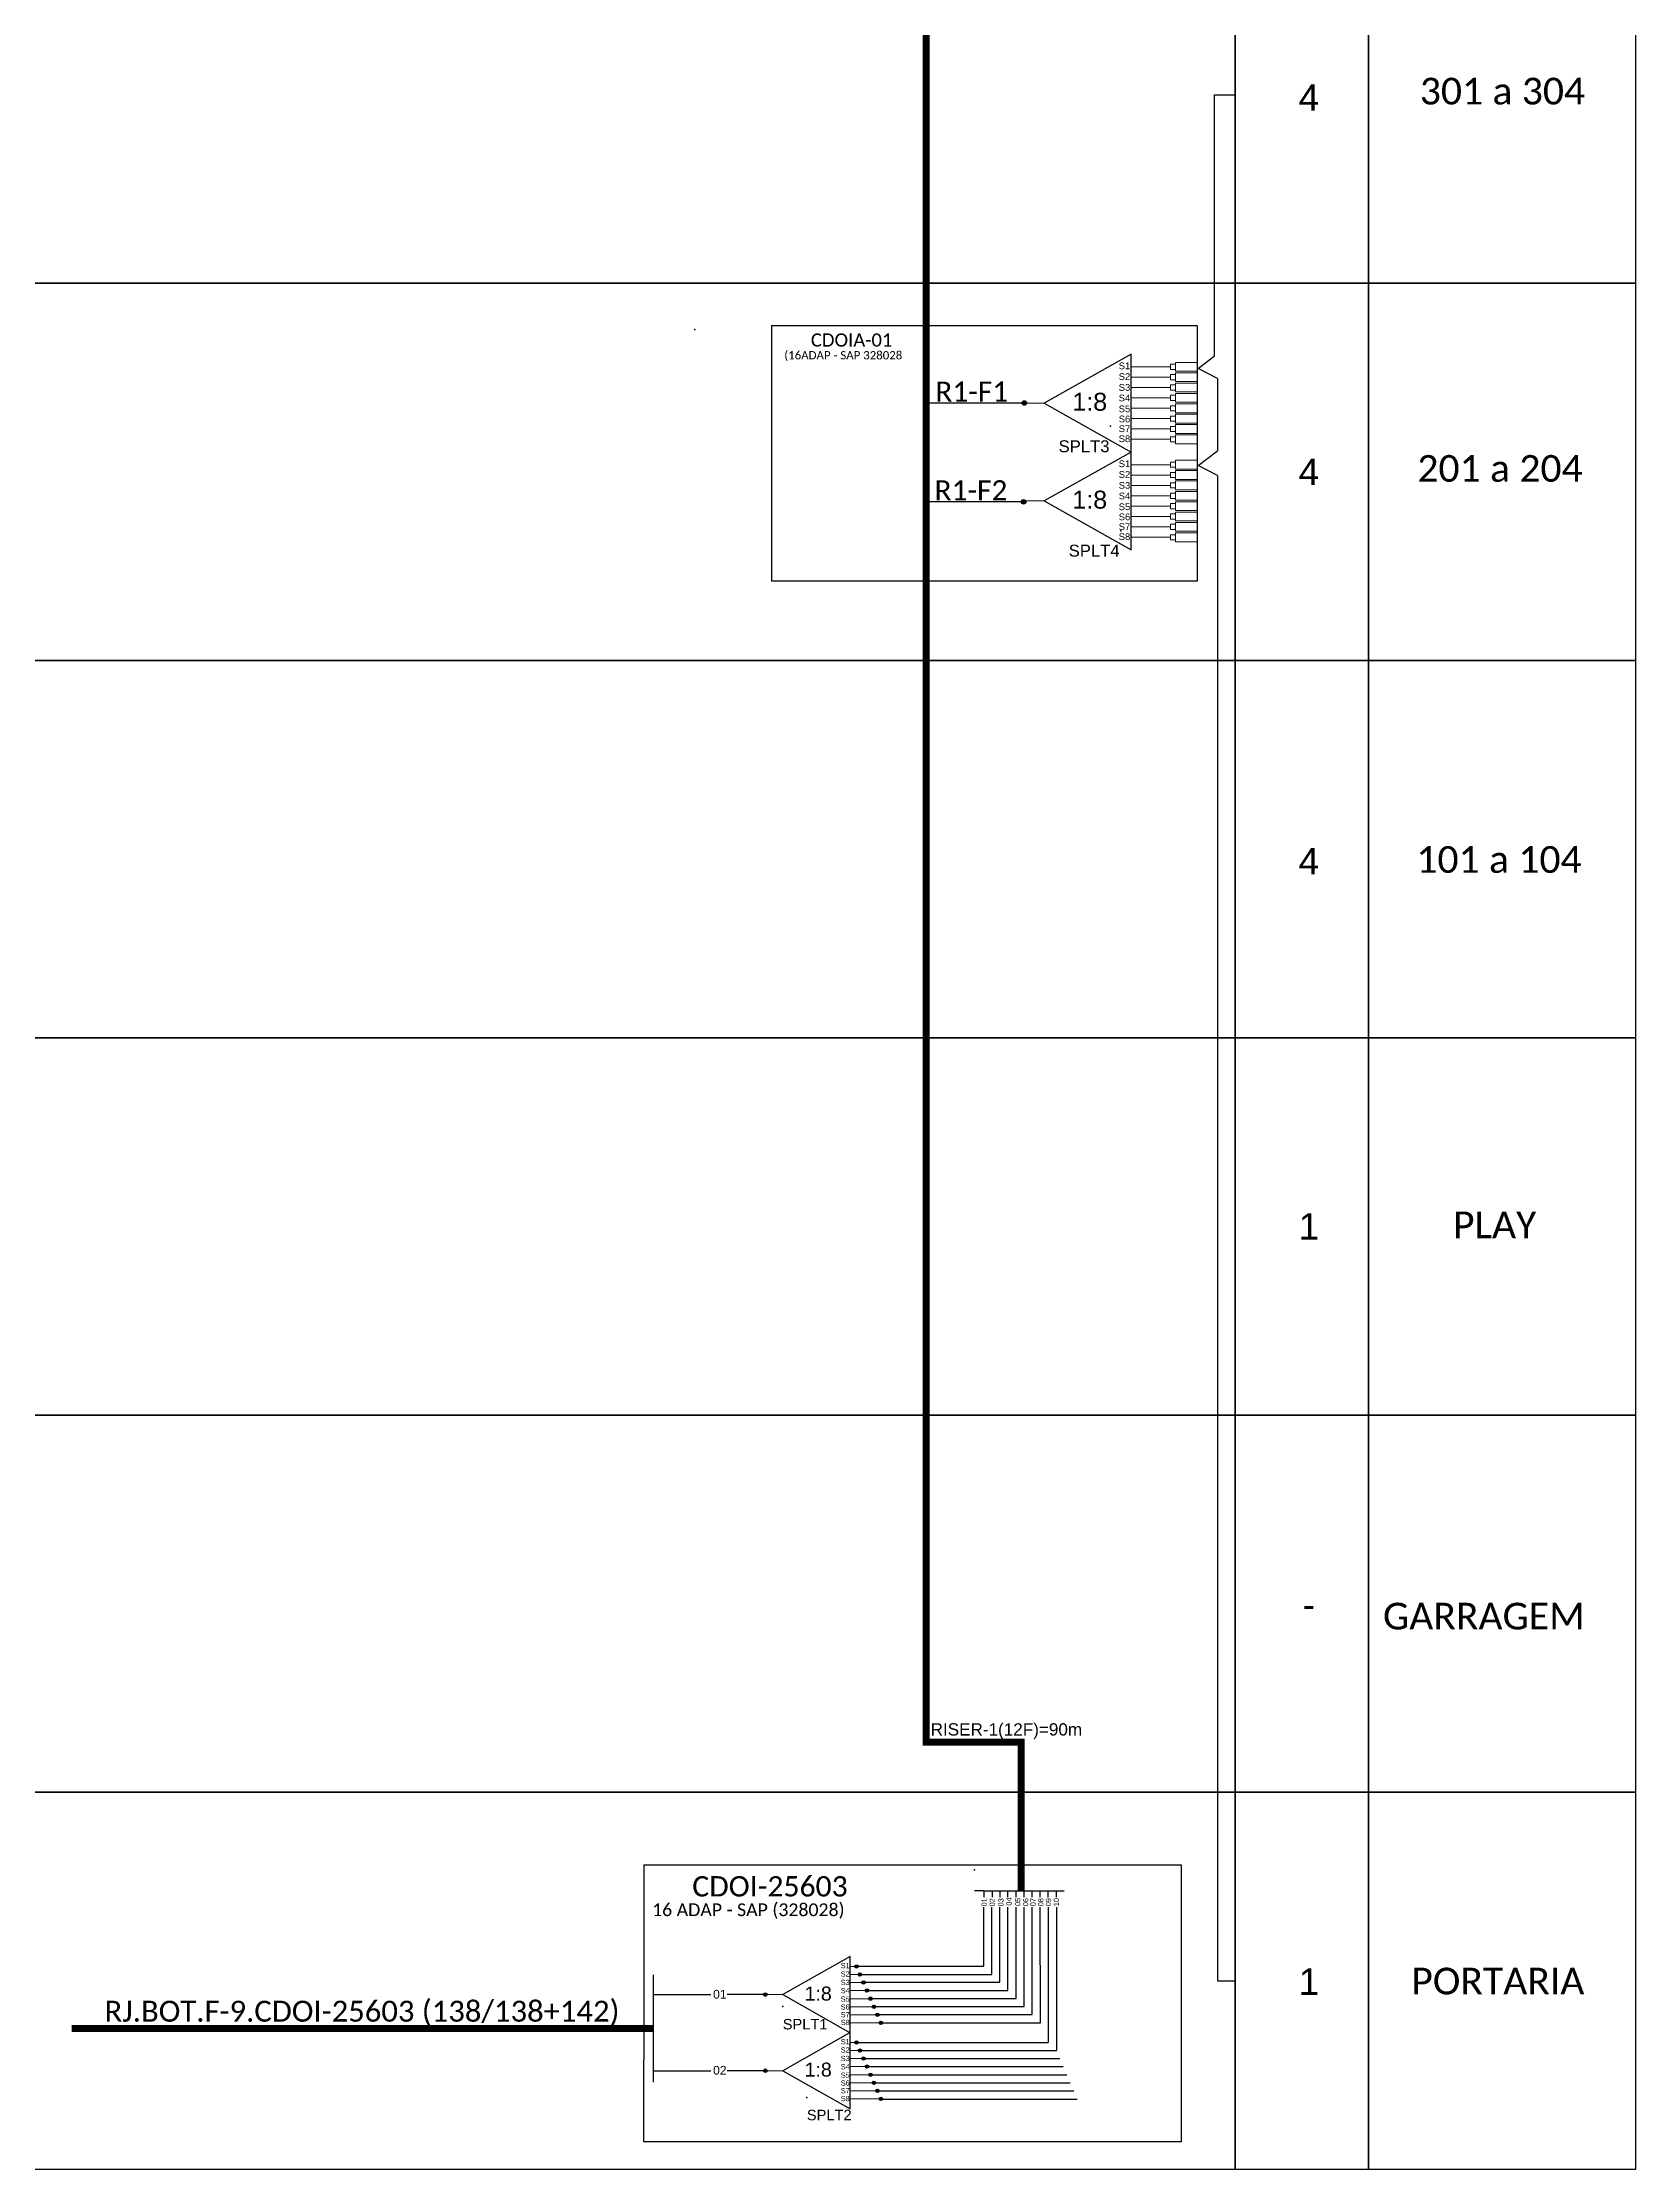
# Model space of a CAD drawing. Header units: metres. Extents: x -3 to 1679, y -2 to 592.
# Drawn here: x 651.5 to 730.2, y 229.6 to 334.7 of the extents above; entities that cross this region are included whole.
import ezdxf
from ezdxf.enums import TextEntityAlignment as Align

# ---------------------------------------------------------------- set-up
doc = ezdxf.new("R2010")
doc.units = ezdxf.units.M
doc.styles.add('ARIAL', font='arial.ttf')
doc.styles.get("Standard").update_dxf_attribs({"font": 'arial.ttf'})
doc.styles.add('WMF-Calibri0', font='calibri.ttf')
doc.linetypes.add('RESERVA', pattern='A,0.5,-0.15,["RESERVA",Standard,S=0.18,R=0,X=0,Y=-0.1],-1.3', length=1.95)

# ---------------------------------------------------------------- blocks, each defined once
blk = doc.blocks.new('SPLT_1-8_DIV_DIR')
h = blk.add_hatch(color=3)
h.dxf.hatch_style = 1
edge = h.paths.add_edge_path()
edge.add_arc((12.77, 4.04), 0.242, 0, 360)
h = blk.add_hatch(color=3)
h.dxf.hatch_style = 1
edge = h.paths.add_edge_path()
edge.add_arc((13.27, 2.88), 0.242, 0, 360)
h = blk.add_hatch(color=3)
h.dxf.hatch_style = 1
edge = h.paths.add_edge_path()
edge.add_arc((13.77, 1.73), 0.242, 0, 360)
h = blk.add_hatch(color=3)
h.dxf.hatch_style = 1
edge = h.paths.add_edge_path()
edge.add_arc((14.27, 0.58), 0.242, 0, 360)
h = blk.add_hatch(color=3)
h.dxf.hatch_style = 1
edge = h.paths.add_edge_path()
edge.add_arc((14.77, -0.58), 0.242, 0, 360)
h = blk.add_hatch(color=3)
h.dxf.hatch_style = 1
edge = h.paths.add_edge_path()
edge.add_arc((15.27, -1.73), 0.242, 0, 360)
h = blk.add_hatch(color=3)
h.dxf.hatch_style = 1
edge = h.paths.add_edge_path()
edge.add_arc((15.77, -2.88), 0.242, 0, 360)
h = blk.add_hatch(color=3)
h.dxf.hatch_style = 1
edge = h.paths.add_edge_path()
edge.add_arc((16.27, -4.04), 0.242, 0, 360)
at = {"color": 1}
blk.add_lwpolyline([(11.89, 5.45), (2.22, 0), (11.89, -5.45), (11.89, 5.45)], dxfattribs=at)
at = {"color": 7, "lineweight": 0}
for points in [[(12.77, 4.04), (11.89, 4.04)], [(11.89, 2.88), (13.27, 2.88)], [(11.89, 1.73), (13.77, 1.73)], [(11.89, 0.58), (14.27, 0.58)], [(11.89, -0.58), (14.77, -0.58)], [(11.89, -1.73), (15.27, -1.73)], [(11.89, -2.88), (15.77, -2.88)], [(11.89, -4.04), (16.27, -4.04)]]:
    blk.add_lwpolyline(points, dxfattribs=at)
at = {"color": 1, "lineweight": 0}
blk.add_lwpolyline([(2.22, 0), (0, 0)], dxfattribs=at)
at = {"color": 3}
for centre in [(12.77, 4.04), (13.27, 2.88), (13.77, 1.73), (14.27, 0.58), (14.77, -0.58), (15.27, -1.73), (15.77, -2.88), (16.27, -4.04)]:
    blk.add_circle(centre, 0.242, dxfattribs=at)
at = {"color": 1, "style": 'ARIAL'}
for s, height, p in [('S1', 0.75, (10.52, 3.77)), ('S2', 0.75, (10.52, 2.58)), ('1:8', 2, (5.35, -0.85)), ('S3', 0.75, (10.52, 1.37)), ('S4', 0.75, (10.52, 0.19)), ('S5', 0.75, (10.52, -1.02)), ('S6', 0.75, (10.52, -2.14)), ('S7', 0.75, (10.52, -3.24)), ('S8', 0.75, (10.52, -4.36))]:
    blk.add_text(s, height=height, dxfattribs=at).set_placement(p)
blk = doc.blocks.new('A$C415C251F')
at = {"color": 3}
blk.add_point((0, 0), dxfattribs=at)
blk = doc.blocks.new('LEG_CDOIA8_C-SPLT_DIR')
at = {"color": 3}
blk.add_blockref('A$C415C251F', (0, 0), dxfattribs=at)
at = {"color": 1, "style": 'WMF-Calibri0', "flags": 4}
blk.add_attdef('CDO', (-26.84, -2.61), '', height=2, dxfattribs=at)
blk.add_attdef('MODELO', text='', height=1.5, dxfattribs=at).set_placement((-22.23, -4.54), align=Align.CENTER)
at = {"style": 'ARIAL', "flags": 4}
blk.add_attdef('SPLITAGEM', text='', height=1.5, dxfattribs=at).set_placement((-18.36, -12.59), align=Align.CENTER)
blk = doc.blocks.new('SPLITTER_')
blk.add_point((0, 0))
at = {"style": 'ARIAL', "flags": 4}
blk.add_attdef('SPLT', (0, -3.26), '', height=1.5, dxfattribs=at)
blk = doc.blocks.new('LEG_CDOIA8_C-SPLT_ESQ')
at = {"color": 3, "extrusion": (0, 0, -1), "xscale": -1, "zscale": -1}
blk.add_blockref('A$C415C251F', (0, 0), dxfattribs=at)
at = {"color": 1, "style": 'WMF-Calibri0', "flags": 4}
blk.add_attdef('MODELO', text='', height=1.5, dxfattribs=at).set_placement((22.54, -4.54), align=Align.CENTER)
blk.add_attdef('CDO', (21.44, -2.61), '', height=2, dxfattribs=at)
at = {"style": 'ARIAL', "flags": 4}
blk.add_attdef('SPLITAGEM', text='', height=1.5, dxfattribs=at).set_placement((18.61, -12.59), align=Align.CENTER)
blk = doc.blocks.new('SPLT_1-8_SC-APC')
at = {"color": 1}
blk.add_lwpolyline([(-7.37, -2.1), (-17.04, -7.55), (-7.37, -13), (-7.37, -2.1)], dxfattribs=at)
at = {"color": 3, "lineweight": 0}
for points in [[(-2.99, -3.51), (-7.37, -3.51)], [(-7.37, -4.66), (-2.99, -4.66)], [(-2.41, -3.02), (-2.41, -4)], [(-2.41, -3.02), (0, -3.02)], [(-2.41, -4), (0, -4)], [(-2.41, -4.17), (-2.41, -5.16)], [(-2.41, -4.17), (0, -4.17)], [(-7.37, -5.82), (-2.99, -5.82)], [(-7.37, -6.97), (-2.99, -6.97)], [(-2.41, -5.16), (0, -5.16)], [(-2.41, -5.32), (-2.41, -6.31)], [(-2.41, -5.32), (0, -5.32)], [(-2.41, -6.31), (0, -6.31)], [(-2.41, -6.48), (-2.41, -7.46)], [(-2.41, -6.48), (0, -6.48)], [(-7.37, -8.12), (-2.99, -8.12)], [(-7.37, -9.28), (-2.99, -9.28)], [(-2.41, -7.46), (0, -7.46)], [(-2.41, -7.63), (-2.41, -8.62)], [(-2.41, -7.63), (0, -7.63)], [(-2.41, -8.62), (0, -8.62)], [(-2.41, -8.78), (-2.41, -9.77)], [(-2.41, -8.78), (0, -8.78)], [(-7.37, -10.43), (-2.99, -10.43)], [(-7.37, -11.58), (-2.99, -11.58)], [(-2.41, -9.77), (0, -9.77)], [(-2.41, -9.94), (-2.41, -10.92)], [(-2.41, -9.94), (0, -9.94)], [(-2.41, -10.92), (0, -10.92)], [(-2.41, -11.09), (-2.41, -12.08)], [(-2.41, -11.09), (0, -11.09)], [(-2.41, -12.08), (0, -12.08)]]:
    blk.add_lwpolyline(points, dxfattribs=at)
for points in [[(-2.99, -3.22), (-2.41, -3.22), (-2.41, -3.8), (-2.99, -3.8)], [(-2.99, -4.38), (-2.41, -4.38), (-2.41, -4.95), (-2.99, -4.95)], [(-2.99, -5.53), (-2.41, -5.53), (-2.41, -6.1), (-2.99, -6.1)], [(-2.99, -6.68), (-2.41, -6.68), (-2.41, -7.26), (-2.99, -7.26)], [(-2.99, -7.84), (-2.41, -7.84), (-2.41, -8.41), (-2.99, -8.41)], [(-2.99, -8.99), (-2.41, -8.99), (-2.41, -9.56), (-2.99, -9.56)], [(-2.99, -10.14), (-2.41, -10.14), (-2.41, -10.72), (-2.99, -10.72)], [(-2.99, -11.3), (-2.41, -11.3), (-2.41, -11.87), (-2.99, -11.87)]]:
    blk.add_lwpolyline(points, close=True, dxfattribs=at)
at = {"color": 1, "lineweight": 0}
blk.add_lwpolyline([(-17.04, -7.55), (-19.26, -7.55)], dxfattribs=at)
at = {"color": 1, "style": 'ARIAL'}
for s, height, p in [('S1', 0.75, (-8.74, -3.78)), ('S2', 0.75, (-8.74, -4.97)), ('1:8', 2, (-13.91, -8.4)), ('S3', 0.75, (-8.74, -6.18)), ('S4', 0.75, (-8.74, -7.36)), ('S5', 0.75, (-8.74, -8.57)), ('S6', 0.75, (-8.74, -9.69)), ('S7', 0.75, (-8.74, -10.78)), ('S8', 0.75, (-8.74, -11.9))]:
    blk.add_text(s, height=height, dxfattribs=at).set_placement(p)

msp = doc.modelspace()

# ---------------------------------------------------------------- hatches: boundary and pattern name
h = msp.add_hatch(color=3)
h.dxf.hatch_style = 1
edge = h.paths.add_edge_path()
edge.add_arc((700.04, 316.89), 0.112, 0, 360)
h = msp.add_hatch(color=3)
h.dxf.hatch_style = 1
edge = h.paths.add_edge_path()
edge.add_arc((700, 312.01), 0.112, 0, 360)
h = msp.add_hatch(color=3)
h.dxf.hatch_style = 1
edge = h.paths.add_edge_path()
edge.add_arc((687.24, 238.22), 0.0886, 0, 360)
h = msp.add_hatch(color=3)
h.dxf.hatch_style = 1
edge = h.paths.add_edge_path()
edge.add_arc((687.24, 234.46), 0.0886, 0, 360)

# ---------------------------------------------------------------- linework, layer by layer
at = {"color": 5, "const_width": 0.346}
for points in [[(695.18, 538.95), (695.18, 250.7), (699.88, 250.7), (699.88, 249.7)], [(699.88, 243.35), (699.88, 249.7)]]:
    msp.add_lwpolyline(points, dxfattribs=at)
for points in [[(616.91, 341.46), (710.46, 341.46), (710.46, 322.81), (616.91, 322.81)], [(710.46, 341.46), (717.05, 341.46), (717.05, 322.81), (710.46, 322.81)], [(717.05, 341.46), (730.24, 341.46), (730.24, 322.81), (717.05, 322.81)], [(616.91, 322.81), (710.46, 322.81), (710.46, 304.16), (616.91, 304.16)], [(710.46, 322.81), (717.05, 322.81), (717.05, 304.16), (710.46, 304.16)], [(717.05, 322.81), (730.24, 322.81), (730.24, 304.16), (717.05, 304.16)], [(616.91, 304.16), (710.46, 304.16), (710.46, 285.52), (616.91, 285.52)], [(710.46, 304.16), (717.05, 304.16), (717.05, 285.52), (710.46, 285.52)], [(717.05, 304.16), (730.24, 304.16), (730.24, 285.52), (717.05, 285.52)], [(616.91, 285.52), (710.46, 285.52), (710.46, 266.87), (616.91, 266.87)], [(710.46, 285.52), (717.05, 285.52), (717.05, 266.87), (710.46, 266.87)], [(717.05, 285.52), (730.24, 285.52), (730.24, 266.87), (717.05, 266.87)], [(616.91, 266.87), (710.46, 266.87), (710.46, 248.22), (616.91, 248.22)], [(710.46, 266.87), (717.05, 266.87), (717.05, 248.22), (710.46, 248.22)], [(717.05, 266.87), (730.24, 266.87), (730.24, 248.22), (717.05, 248.22)], [(616.91, 248.22), (710.46, 248.22), (710.46, 229.58), (616.91, 229.58)], [(710.46, 248.22), (717.05, 248.22), (717.05, 229.58), (710.46, 229.58)], [(717.05, 248.22), (730.24, 248.22), (730.24, 229.58), (717.05, 229.58)]]:
    msp.add_lwpolyline(points, close=True)
at = {"color": 3}
for points in [[(709.44, 319.22), (709.44, 332.13), (710.46, 332.13)], [(709.58, 318.11), (708.62, 318.6), (709.44, 319.22)], [(709.58, 318.11), (709.58, 314.53)], [(709.58, 313.31), (708.62, 313.8), (709.58, 314.53)], [(709.58, 313.31), (709.58, 238.9), (710.46, 238.9)], [(681.7, 238.22), (684.55, 238.22), (684.55, 238.22)], [(687.15, 238.22), (685.36, 238.22)]]:
    msp.add_lwpolyline(points, dxfattribs=at)
at = {"color": 1}
for points in [[(687.55, 320.72), (708.58, 320.72), (708.58, 308.08), (687.55, 308.08)], [(687.55, 320.72), (687.55, 308.08)], [(681.23, 244.64), (681.23, 234.99)], [(681.23, 244.64), (707.78, 244.64), (707.78, 230.94), (681.23, 230.94), (681.23, 234.99)], [(681.7, 239.2), (681.7, 233.89)]]:
    msp.add_lwpolyline(points, dxfattribs=at)
at = {"color": 5}
for points in [[(700.04, 316.89), (695.18, 316.88)], [(699.99, 312.01), (695.14, 312)], [(698.04, 243.35), (697.58, 243.35)], [(698.04, 243.35), (700.82, 243.35)], [(698.04, 243.35), (698.04, 243.03)], [(698.44, 243.35), (698.44, 243.03)], [(698.83, 243.35), (698.83, 243.03)], [(699.23, 243.03), (699.23, 243.35)], [(699.23, 243.03), (699.23, 243.35)], [(699.63, 243.03), (699.63, 243.35)], [(700.03, 243.03), (700.03, 243.35)], [(700.42, 243.03), (700.42, 243.35)], [(700.82, 243.03), (700.82, 243.35)], [(700.82, 243.35), (701.21, 243.35)], [(701.21, 243.35), (701.96, 243.35)], [(701.22, 243.03), (701.22, 243.35)], [(701.62, 243.03), (701.62, 243.35)], [(701.96, 243.35), (702.01, 243.35)], [(692.26, 238.42), (699.23, 238.42), (699.23, 242.55)], [(692.43, 238.03), (699.63, 238.03), (699.63, 242.55)], [(692.56, 237.63), (700.03, 237.63), (700.03, 242.55)], [(692.67, 237.23), (700.43, 237.23), (700.43, 242.55)], [(692.83, 236.83), (700.83, 236.83), (700.82, 242.55)], [(698.04, 239.75), (698.04, 242.55)], [(698.43, 239.75), (698.43, 242.55)], [(698.83, 239.75), (698.83, 242.55)], [(701.22, 242.54), (701.22, 235.85)], [(701.62, 242.54), (701.62, 235.45)], [(691.74, 239.62), (698.04, 239.62), (698.04, 239.75)], [(691.92, 239.22), (698.43, 239.22), (698.43, 239.75)], [(692.17, 238.83), (698.83, 238.83), (698.83, 239.75)], [(692.78, 237.23), (699.81, 237.23)], [(692.95, 236.83), (699.81, 236.83)], [(691.74, 235.85), (701.22, 235.85)], [(691.92, 235.45), (701.62, 235.45)], [(692.09, 235.06), (701.79, 235.06)]]:
    msp.add_lwpolyline(points, dxfattribs=at)
at = {"color": 1, "const_width": 0.346}
msp.add_lwpolyline([(681.7, 236.54), (652.96, 236.54)], dxfattribs=at)
at = {"color": 2}
for points in [[(681.7, 234.46), (684.55, 234.46), (684.55, 234.46)], [(687.15, 234.46), (685.36, 234.46)]]:
    msp.add_lwpolyline(points, dxfattribs=at)
at = {"color": 8, "linetype": 'RESERVA', "ltscale": 0.5}
for points in [[(692.26, 234.66), (701.96, 234.66)], [(692.43, 234.26), (702.13, 234.26)], [(692.61, 233.86), (702.31, 233.86)], [(692.78, 233.46), (702.48, 233.46)], [(692.95, 233.06), (702.65, 233.06)]]:
    msp.add_lwpolyline(points, dxfattribs=at)
at = {"color": 3}
for centre, radius in [((700.04, 316.89), 0.112), ((700, 312.01), 0.112), ((687.24, 238.22), 0.0886), ((687.24, 234.46), 0.0886)]:
    msp.add_circle(centre, radius, dxfattribs=at)

# ---------------------------------------------------------------- block references
ref = msp.add_blockref('LEG_CDOIA8_C-SPLT_ESQ', (683.75, 320.53), dxfattribs=dict(at, xscale=0.32591268864, yscale=0.32591268864, zscale=0.32591268864))
ref.add_attrib('CDO', 'CDOIA-01', (689.49, 319.68), dxfattribs={"color": 1, "height": 0.652, "style": 'WMF-Calibri0'})
ref.add_attrib('MODELO', '(16ADAP - SAP 328028', dxfattribs={"color": 1, "height": 0.4074, "style": 'WMF-Calibri0'}).set_placement((691.09, 319.05), align=Align.CENTER)
at = {"color": 3, "xscale": 0.4438259915471911, "yscale": 0.4438259915471911, "zscale": 0.4438259915471911}
for p in [(708.58, 320.24), (708.58, 315.4)]:
    msp.add_blockref('SPLT_1-8_SC-APC', p, dxfattribs=at)
ref = msp.add_blockref('SPLITTER_', (704.29, 315.74), dxfattribs=dict(xscale=-0.3928411872000001, yscale=0.3928411872000001, zscale=0.3928411872000001))
ref.add_attrib('SPLT', 'SPLT3', (701.73, 314.46), dxfattribs={"height": 0.589, "style": 'ARIAL'})
ref = msp.add_blockref('SPLITTER_', (704.8, 310.58), dxfattribs=dict(xscale=-0.3928411872000001, yscale=0.3928411872000001, zscale=0.3928411872000001))
ref.add_attrib('SPLT', 'SPLT4', (702.23, 309.3), dxfattribs={"height": 0.589, "style": 'ARIAL'})
at = {"color": 3}
ref = msp.add_blockref('LEG_CDOIA8_C-SPLT_DIR', (697.57, 244.38), dxfattribs=dict(at, xscale=0.5024494543655929, yscale=0.5024494543655929, zscale=0.5024494543655929))
ref.add_attrib('CDO', 'CDOI-25603', (683.63, 243.07), dxfattribs={"color": 1, "height": 1.005, "style": 'WMF-Calibri0'})
ref.add_attrib('MODELO', '16 ADAP - SAP (328028)', dxfattribs={"color": 1, "height": 0.6281, "style": 'WMF-Calibri0'}).set_placement((686.4, 242.1), align=Align.CENTER)
at = {"xscale": 0.3456000000000786, "yscale": 0.3456000000000786, "zscale": 0.3456000000000786}
for p in [(687.33, 238.22), (687.33, 234.46)]:
    msp.add_blockref('SPLT_1-8_DIV_DIR', p, dxfattribs=at)
ref = msp.add_blockref('SPLITTER_', (688.1, 237.63), dxfattribs=dict(xscale=0.3456000000000786, yscale=0.3456000000000786, zscale=0.3456000000000786))
ref.add_attrib('SPLT', 'SPLT1', (688.1, 236.5), dxfattribs={"height": 0.518, "style": 'ARIAL'})
ref = msp.add_blockref('SPLITTER_', (689.29, 233.14), dxfattribs=dict(xscale=0.3456000000000786, yscale=0.3456000000000786, zscale=0.3456000000000786))
ref.add_attrib('SPLT', 'SPLT2', (689.29, 232.01), dxfattribs={"height": 0.518, "style": 'ARIAL'})

# ---------------------------------------------------------------- texts
at = {"style": 'WMF-Calibri0'}
for s, p in [('301 a 304', (719.58, 331.65)), ('201 a 204', (719.46, 313)), ('101 a 104', (719.41, 293.67)), ('PLAY', (721.22, 275.61)), ('GARRAGEM', (717.76, 256.27)), ('PORTARIA', (719.16, 238.23))]:
    msp.add_text(s, height=1.319, dxfattribs=at).set_placement(p)
at = {"color": 5, "style": 'WMF-Calibri0'}
for s, p in [('R1-F1', (695.64, 316.96)), ('R1-F2', (695.6, 312.08))]:
    msp.add_text(s, height=0.994, dxfattribs=at).set_placement(p)
at = {"color": 5, "style": 'ARIAL'}
msp.add_text('RISER-1(12F)=90m', height=0.6047, dxfattribs=at).set_placement((699.15, 251.33), align=Align.MIDDLE_CENTER)
at = {"style": 'ARIAL'}
for s, p in [('01', (698.05, 242.78)), ('02', (698.45, 242.78)), ('03', (698.88, 242.78)), ('04', (699.28, 242.82)), ('05', (699.71, 242.8)), ('06', (700.1, 242.79)), ('07', (700.47, 242.79)), ('08', (700.85, 242.79)), ('09', (701.23, 242.79)), ('10', (701.62, 242.79))]:
    msp.add_text(s, height=0.259, rotation=90, dxfattribs=at).set_placement(p, align=Align.MIDDLE_CENTER)
at = {"color": 1, "style": 'WMF-Calibri0'}
msp.add_text('RJ.BOT.F-9.CDOI-25603 (138/138+142)', height=1.0354, dxfattribs=at).set_placement((667.31, 237.4, 2.16), align=Align.MIDDLE_CENTER)
at = {"style": 'ARIAL'}
for s, p in [('01', (684.99, 238.24)), ('02', (684.99, 234.48))]:
    msp.add_text(s, height=0.432, dxfattribs=at).set_placement(p, align=Align.MIDDLE_CENTER)
at = {"style": 'ARIAL', "flags": 12}
for tag, text, p in [('4', 'XX', (714.1, 331.99)), ('4', 'XX', (714.1, 313.49)), ('4', 'XX', (714.1, 294.25)), ('1', '0', (714.1, 276.19)), ('-', 'XX', (714.1, 257.51)), ('1', 'XX', (714.1, 238.86))]:
    msp.add_attdef(tag, text=text, height=1.31, dxfattribs=at).set_placement(p, align=Align.MIDDLE_CENTER)

doc.saveas('drawing.dxf')
